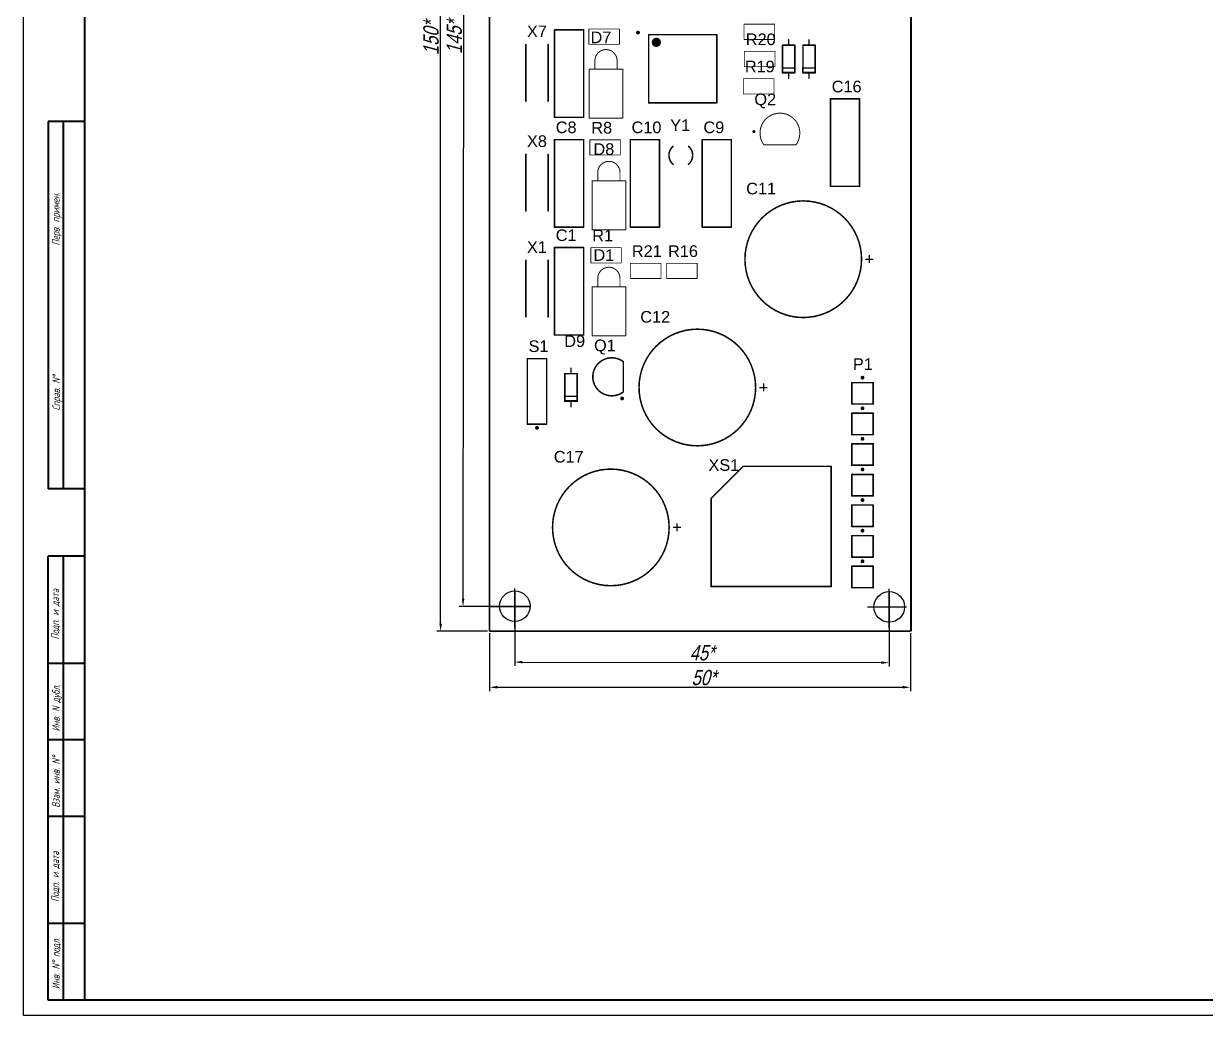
# Model space of a CAD drawing. Header units: millimetres. Extents: x 2232 to 4099, y 1467 to 2074.
# Drawn here: x 3258.2 to 3644.6, y 1467.1 to 1791.1 of the extents above; entities that cross this region are included whole.
import ezdxf

# ---------------------------------------------------------------- set-up
doc = ezdxf.new("R2010")
doc.units = ezdxf.units.MM
doc.linetypes.add('штрихпунктирная', pattern=[25.4, 12.7, -6.35, 0, -6.35])
doc.layers.get('Defpoints').update_dxf_attribs({"color": 5})
doc.layers.add('3-размеры', color=6, linetype='Continuous')
doc.layers.add('KONTUR', color=7, linetype='Continuous')
doc.layers.add('Основная', color=7, linetype='Continuous', lineweight=40)
doc.layers.add('текст', color=7, linetype='Continuous', lineweight=30)
doc.styles.add('ESKD', font='standarteskd.shx', dxfattribs={"width": 0.8, "oblique": 15})
doc.styles.get("Standard").update_dxf_attribs({"font": 'arial.ttf'})
doc.styles.add('стиль1', font='romans.shx', dxfattribs={"width": 0.75, "oblique": 15, "height": 3.5})
doc.dimstyles.new('ISO-25', dxfattribs={"dimtxt": 2.5, "dimasz": 2.5, "dimexe": 1.25, "dimexo": 0.625, "dimtad": 1, "dimtxsty": 'Standard', "dimcen": 2.5, "dimadec": 0, "dimazin": 0, "dimtfac": 1, "dimtmove": 0, "dimatfit": 3, "dimfxl": 1, "dimarcsym": 0})

# ---------------------------------------------------------------- blocks, each defined once
blk = doc.blocks.new('*D18')
at = {"layer": '3-размеры', "color": 0, "lineweight": -2, "transparency": 16777216}
for p, q in [((3418.65, 1600.04), (3418.62, 1581.21)), ((3541, 1599.86), (3540.97, 1581.04)), ((3421.12, 1582.46), (3538.47, 1582.29))]:
    blk.add_line(p, q, dxfattribs=at)
at = {"layer": '3-размеры', "color": 0, "transparency": 16777216}
for points in [[(3421.12, 1582.88), (3421.12, 1582.04), (3418.62, 1582.46)], [(3538.47, 1582.71), (3538.47, 1581.88), (3540.97, 1582.29)]]:
    blk.add_solid(points, dxfattribs=at)
at = {"layer": 'Defpoints', "color": 0, "transparency": 16777216}
for p in [(3418.65, 1600.66), (3541, 1600.49), (3540.97, 1582.29)]:
    blk.add_point(p, dxfattribs=at)
at = {"layer": '3-размеры', "color": 0, "lineweight": 30, "transparency": 16777216, "insert": (3479.8, 1585.5), "char_height": 5, "attachment_point": 5, "rotation": 359.9198, "style": 'ESKD'}
blk.add_mtext('45*', dxfattribs=at)
blk = doc.blocks.new('*D19')
at = {"layer": '3-размеры', "color": 0, "lineweight": -2, "transparency": 16777216}
for p, q in [((3410.41, 1591.94), (3410.41, 1573)), ((3547.91, 1591.94), (3547.91, 1573)), ((3412.91, 1574.25), (3545.41, 1574.25))]:
    blk.add_line(p, q, dxfattribs=at)
at = {"layer": '3-размеры', "color": 0, "transparency": 16777216}
for points in [[(3412.91, 1574.67), (3412.91, 1573.84), (3410.41, 1574.25)], [(3545.41, 1574.67), (3545.41, 1573.84), (3547.91, 1574.25)]]:
    blk.add_solid(points, dxfattribs=at)
at = {"layer": 'Defpoints', "color": 0, "transparency": 16777216}
for p in [(3410.41, 1592.57), (3547.91, 1592.57), (3547.91, 1574.25)]:
    blk.add_point(p, dxfattribs=at)
at = {"layer": '3-размеры', "color": 0, "lineweight": 30, "transparency": 16777216, "insert": (3480.41, 1577.38), "char_height": 5, "attachment_point": 5, "style": 'ESKD'}
blk.add_mtext('50*', dxfattribs=at)
blk = doc.blocks.new('*D20')
at = {"layer": '3-размеры', "color": 0, "lineweight": -2, "transparency": 16777216}
for p, q in [((3418.55, 1972.6), (3401.03, 1972.63)), ((3401.76, 1603.18), (3402.28, 1970.12)), ((3418.02, 1600.66), (3400.5, 1600.69))]:
    blk.add_line(p, q, dxfattribs=at)
at = {"layer": '3-размеры', "color": 0, "transparency": 16777216}
for points in [[(3401.86, 1970.13), (3402.69, 1970.12), (3402.28, 1972.62)], [(3401.34, 1603.18), (3402.17, 1603.18), (3401.75, 1600.68)]]:
    blk.add_solid(points, dxfattribs=at)
at = {"layer": 'Defpoints', "color": 0, "transparency": 16777216}
for p in [(3402.28, 1972.62), (3419.17, 1972.6), (3418.65, 1600.66)]:
    blk.add_point(p, dxfattribs=at)
at = {"layer": '3-размеры', "color": 0, "lineweight": 30, "transparency": 16777216, "insert": (3398.89, 1786.66), "char_height": 5, "attachment_point": 5, "rotation": 89.919, "style": 'ESKD'}
blk.add_mtext('145*', dxfattribs=at)
blk = doc.blocks.new('*D21')
at = {"layer": '3-размеры', "color": 0, "lineweight": -2, "transparency": 16777216}
for p, q in [((3409.78, 1980.07), (3393.17, 1980.07)), ((3394.42, 1595.07), (3394.42, 1977.57)), ((3409.78, 1592.57), (3393.17, 1592.57))]:
    blk.add_line(p, q, dxfattribs=at)
at = {"layer": '3-размеры', "color": 0, "transparency": 16777216}
for points in [[(3394.01, 1977.57), (3394.84, 1977.57), (3394.42, 1980.07)], [(3394.01, 1595.07), (3394.84, 1595.07), (3394.42, 1592.57)]]:
    blk.add_solid(points, dxfattribs=at)
at = {"layer": 'Defpoints', "color": 0, "transparency": 16777216}
for p in [(3394.42, 1980.07), (3410.41, 1980.07), (3410.41, 1592.57)]:
    blk.add_point(p, dxfattribs=at)
at = {"layer": '3-размеры', "color": 0, "lineweight": 30, "transparency": 16777216, "insert": (3391.3, 1786.32), "char_height": 5, "attachment_point": 5, "rotation": 90, "style": 'ESKD'}
blk.add_mtext('150*', dxfattribs=at)

msp = doc.modelspace()

# ---------------------------------------------------------------- linework, layer by layer
for p, q in [((3410.409, 1980.069), (3410.409, 1605.069)), ((3547.909, 1980.069), (3547.909, 1592.569)), ((3506.135, 1775.129), (3506.135, 1776.634)), ((3506.135, 1776.634), (3510.138, 1776.634)), ((3510.138, 1775.129), (3506.135, 1775.129)), ((3510.138, 1776.634), (3510.138, 1775.129)), ((3512.803, 1775.129), (3512.803, 1776.634)), ((3512.803, 1776.634), (3516.805, 1776.634)), ((3516.805, 1775.129), (3512.803, 1775.129)), ((3516.805, 1776.634), (3516.805, 1775.129)), ((3533.228, 1714.137), (3535.727, 1714.137)), ((3534.477, 1715.386), (3534.477, 1712.887)), ((3499.87, 1673.476), (3499.87, 1670.977)), ((3498.62, 1672.227), (3501.119, 1672.227)), ((3435.015, 1667.814), (3435.015, 1669.319)), ((3435.015, 1669.319), (3439.018, 1669.319)), ((3439.018, 1667.814), (3435.015, 1667.814)), ((3439.018, 1669.319), (3439.018, 1667.814)), ((3471.612, 1627.756), (3471.612, 1625.257)), ((3470.363, 1626.507), (3472.862, 1626.507)), ((3410.409, 1592.569), (3410.409, 1605.069)), ((3547.909, 1592.569), (3410.409, 1592.569))]:
    msp.add_line(p, q)
at = {"linetype": 'штрихпунктирная'}
for p, q in [((3418.649, 1593.794), (3418.649, 1607.717)), ((3541.014, 1593.695), (3541.014, 1607.618)), ((3410.82, 1600.661), (3425.046, 1600.661)), ((3533.901, 1600.561), (3548.127, 1600.561))]:
    msp.add_line(p, q, dxfattribs=at)
at = {"color": 0}
for p, q in [((3418.649, 1605.738), (3418.642, 1595.738)), ((3541.014, 1605.489), (3541.014, 1595.489)), ((3423.659, 1600.661), (3413.66, 1600.668)), ((3535.999, 1600.561), (3545.998, 1600.561))]:
    msp.add_line(p, q, dxfattribs=at)
for points, const_width in [([(3410.409, 1592.569), (3410.409, 1980.069)], 0.5), ([(3548.159, 1592.569), (3548.159, 1980.069)], 0.5), ([(3431.618, 1789.034), (3441.143, 1789.034)], 0.5), ([(3431.618, 1760.459), (3431.618, 1789.034)], 0.5), ([(3441.143, 1760.459), (3441.143, 1789.034)], 0.5), ([(3442.85, 1784.312), (3442.85, 1789.312)], 0.25), ([(3442.85, 1789.312), (3452.85, 1789.312)], 0.25), ([(3452.85, 1784.312), (3452.85, 1789.312)], 0.25), ([(3493.57, 1785.899), (3493.57, 1790.899)], 0.25), ([(3493.57, 1790.899), (3503.57, 1790.899)], 0.25), ([(3503.57, 1785.899), (3503.57, 1790.899)], 0.25), ([(3462.403, 1787.459), (3484.653, 1787.459)], 0.5), ([(3462.403, 1765.209), (3462.403, 1787.459)], 0.5), ([(3484.653, 1765.209), (3484.653, 1787.459)], 0.5), ([(3493.57, 1785.899), (3503.57, 1785.899)], 0.25), ([(3508.135, 1784.009), (3508.135, 1785.759)], 0.5), ([(3514.803, 1784.009), (3514.803, 1785.759)], 0.5), ([(3422.278, 1765.742), (3422.278, 1784.242)], 0.5), ([(3422.518, 1780.242), (3422.518, 1784.242)], 0.025), ([(3429.288, 1780.242), (3429.288, 1784.242)], 0.025), ([(3429.528, 1765.742), (3429.528, 1784.242)], 0.5), ([(3442.85, 1784.312), (3452.85, 1784.312)], 0.25), ([(3493.65, 1777.009), (3493.65, 1782.009)], 0.25), ([(3493.65, 1782.009), (3503.65, 1782.009)], 0.25), ([(3503.65, 1777.009), (3503.65, 1782.009)], 0.25), ([(3506.135, 1784.009), (3508.135, 1784.009)], 0.5), ([(3506.135, 1775.009), (3506.135, 1784.009)], 0.5), ([(3508.135, 1784.009), (3510.135, 1784.009)], 0.5), ([(3510.135, 1775.009), (3510.135, 1784.009)], 0.5), ([(3512.803, 1784.009), (3514.803, 1784.009)], 0.5), ([(3512.803, 1775.009), (3512.803, 1784.009)], 0.5), ([(3514.803, 1784.009), (3516.803, 1784.009)], 0.5), ([(3516.803, 1775.009), (3516.803, 1784.009)], 0.5), ([(3422.278, 1780.242), (3422.518, 1780.242)], 0.025), ([(3429.288, 1780.242), (3429.528, 1780.242)], 0.025), ([(3444.821, 1776.222), (3444.821, 1778.972)], 0.318), ([(3452.07, 1776.222), (3452.07, 1778.972)], 0.318), ([(3442.945, 1760.222), (3442.945, 1776.222)], 0.318), ([(3442.945, 1776.222), (3453.945, 1776.222)], 0.318), ([(3453.945, 1760.222), (3453.945, 1776.222)], 0.318), ([(3493.65, 1777.009), (3503.65, 1777.009)], 0.25), ([(3506.135, 1775.009), (3508.135, 1775.009)], 0.5), ([(3508.135, 1773.259), (3508.135, 1775.009)], 0.5), ([(3508.135, 1775.009), (3510.135, 1775.009)], 0.5), ([(3512.803, 1775.009), (3514.803, 1775.009)], 0.5), ([(3514.803, 1773.259), (3514.803, 1775.009)], 0.5), ([(3514.803, 1775.009), (3516.803, 1775.009)], 0.5), ([(3493.333, 1768.119), (3493.333, 1773.119)], 0.25), ([(3493.333, 1773.119), (3503.333, 1773.119)], 0.25), ([(3503.333, 1768.119), (3503.333, 1773.119)], 0.25), ([(3493.333, 1768.119), (3503.333, 1768.119)], 0.25), ([(3521.788, 1766.492), (3531.313, 1766.492)], 0.5), ([(3521.788, 1737.917), (3521.788, 1766.492)], 0.5), ([(3531.313, 1737.917), (3531.313, 1766.492)], 0.5), ([(3462.403, 1765.209), (3484.653, 1765.209)], 0.5), ([(3431.618, 1760.459), (3441.143, 1760.459)], 0.5), ([(3442.945, 1760.222), (3453.945, 1760.222)], 0.318), ([(3431.618, 1753.157), (3441.143, 1753.157)], 0.5), ([(3431.618, 1724.582), (3431.618, 1753.157)], 0.5), ([(3441.143, 1724.582), (3441.143, 1753.157)], 0.5), ([(3443.168, 1748.117), (3443.168, 1753.117)], 0.25), ([(3443.168, 1753.117), (3453.168, 1753.117)], 0.25), ([(3453.168, 1748.117), (3453.168, 1753.117)], 0.25), ([(3456.383, 1753.157), (3465.908, 1753.157)], 0.5), ([(3456.383, 1724.582), (3456.383, 1753.157)], 0.5), ([(3465.908, 1724.582), (3465.908, 1753.157)], 0.5), ([(3479.878, 1753.157), (3489.403, 1753.157)], 0.5), ([(3479.878, 1724.582), (3479.878, 1753.157)], 0.5), ([(3489.403, 1724.582), (3489.403, 1753.157)], 0.5), ([(3500.022, 1751.497), (3510.533, 1751.497)], 0.318), ([(3422.278, 1729.864), (3422.278, 1748.364)], 0.5), ([(3422.518, 1744.364), (3422.518, 1748.364)], 0.025), ([(3429.288, 1744.364), (3429.288, 1748.364)], 0.025), ([(3429.528, 1729.864), (3429.528, 1748.364)], 0.5), ([(3443.168, 1748.117), (3453.168, 1748.117)], 0.25), ([(3422.278, 1744.364), (3422.518, 1744.364)], 0.025), ([(3429.288, 1744.364), (3429.528, 1744.364)], 0.025), ([(3443.898, 1723.709), (3443.898, 1739.709)], 0.318), ([(3443.898, 1739.709), (3454.898, 1739.709)], 0.318), ([(3445.773, 1739.709), (3445.773, 1742.459)], 0.318), ([(3453.023, 1739.709), (3453.023, 1742.459)], 0.318), ([(3454.898, 1723.709), (3454.898, 1739.709)], 0.318), ([(3521.788, 1737.917), (3531.313, 1737.917)], 0.5), ([(3431.618, 1724.582), (3441.143, 1724.582)], 0.5), ([(3443.898, 1723.709), (3454.898, 1723.709)], 0.318), ([(3456.383, 1724.582), (3465.908, 1724.582)], 0.5), ([(3479.878, 1724.582), (3489.403, 1724.582)], 0.5), ([(3431.618, 1689.339), (3431.618, 1717.914)], 0.5), ([(3431.618, 1717.914), (3441.143, 1717.914)], 0.5), ([(3441.143, 1689.339), (3441.143, 1717.914)], 0.5), ([(3443.485, 1712.874), (3443.485, 1717.874)], 0.25), ([(3443.485, 1717.874), (3453.485, 1717.874)], 0.25), ([(3453.485, 1712.874), (3453.485, 1717.874)], 0.25), ([(3422.278, 1695.257), (3422.278, 1713.757)], 0.5), ([(3422.518, 1709.757), (3422.518, 1713.757)], 0.025), ([(3429.288, 1709.757), (3429.288, 1713.757)], 0.025), ([(3429.528, 1695.257), (3429.528, 1713.757)], 0.5), ([(3443.485, 1712.874), (3453.485, 1712.874)], 0.25), ([(3456.423, 1707.794), (3456.423, 1712.794)], 0.25), ([(3456.423, 1712.794), (3466.423, 1712.794)], 0.25), ([(3466.423, 1707.794), (3466.423, 1712.794)], 0.25), ([(3468.25, 1707.794), (3468.25, 1712.794)], 0.25), ([(3468.25, 1712.794), (3478.25, 1712.794)], 0.25), ([(3478.25, 1707.794), (3478.25, 1712.794)], 0.25), ([(3422.278, 1709.757), (3422.518, 1709.757)], 0.025), ([(3429.288, 1709.757), (3429.528, 1709.757)], 0.025), ([(3443.898, 1689.102), (3443.898, 1705.102)], 0.318), ([(3443.898, 1705.102), (3454.898, 1705.102)], 0.318), ([(3445.773, 1705.102), (3445.773, 1707.852)], 0.318), ([(3453.023, 1705.102), (3453.023, 1707.852)], 0.318), ([(3454.898, 1689.102), (3454.898, 1705.102)], 0.318), ([(3456.423, 1707.794), (3466.423, 1707.794)], 0.25), ([(3468.25, 1707.794), (3478.25, 1707.794)], 0.25), ([(3431.618, 1689.339), (3441.143, 1689.339)], 0.5), ([(3443.898, 1689.102), (3454.898, 1689.102)], 0.318), ([(3422.728, 1660.224), (3422.728, 1681.624)], 0.5), ([(3422.728, 1681.624), (3429.078, 1681.624)], 0.5), ([(3429.078, 1660.224), (3429.078, 1681.624)], 0.5), ([(3437.015, 1676.694), (3437.015, 1678.444)], 0.5), ([(3454.101, 1670.737), (3454.101, 1680.637)], 0.5), ([(3435.015, 1676.694), (3437.015, 1676.694)], 0.5), ([(3435.015, 1667.694), (3435.015, 1676.694)], 0.5), ([(3437.015, 1676.694), (3439.015, 1676.694)], 0.5), ([(3439.015, 1667.694), (3439.015, 1676.694)], 0.5), ([(3528.765, 1666.787), (3528.765, 1673.787)], 0.5), ([(3528.765, 1673.787), (3535.765, 1673.787)], 0.5), ([(3535.765, 1666.787), (3535.765, 1673.787)], 0.5), ([(3435.015, 1667.694), (3437.015, 1667.694)], 0.5), ([(3437.015, 1665.944), (3437.015, 1667.694)], 0.5), ([(3437.015, 1667.694), (3439.015, 1667.694)], 0.5), ([(3528.765, 1666.787), (3535.765, 1666.787)], 0.5), ([(3528.765, 1663.787), (3535.765, 1663.787)], 0.5), ([(3528.765, 1656.787), (3528.765, 1663.787)], 0.5), ([(3535.765, 1656.787), (3535.765, 1663.787)], 0.5), ([(3422.728, 1660.224), (3429.078, 1660.224)], 0.5), ([(3528.765, 1656.787), (3535.765, 1656.787)], 0.5), ([(3528.765, 1653.787), (3535.765, 1653.787)], 0.5), ([(3528.765, 1646.787), (3528.765, 1653.787)], 0.5), ([(3535.765, 1646.787), (3535.765, 1653.787)], 0.5), ([(3482.795, 1635.979), (3493.233, 1646.417)], 0.5), ([(3493.233, 1646.417), (3522.046, 1646.417)], 0.5), ([(3522.046, 1607.167), (3522.046, 1646.417)], 0.5), ([(3528.765, 1646.787), (3535.765, 1646.787)], 0.5), ([(3528.765, 1643.787), (3535.765, 1643.787)], 0.5), ([(3528.765, 1636.787), (3528.765, 1643.787)], 0.5), ([(3535.765, 1636.787), (3535.765, 1643.787)], 0.5), ([(3482.795, 1607.167), (3482.795, 1635.979)], 0.5), ([(3528.765, 1636.787), (3535.765, 1636.787)], 0.5), ([(3528.765, 1633.787), (3535.765, 1633.787)], 0.5), ([(3528.765, 1626.787), (3528.765, 1633.787)], 0.5), ([(3535.765, 1626.787), (3535.765, 1633.787)], 0.5), ([(3528.765, 1626.787), (3535.765, 1626.787)], 0.5), ([(3528.765, 1623.787), (3535.765, 1623.787)], 0.5), ([(3528.765, 1616.787), (3528.765, 1623.787)], 0.5), ([(3535.765, 1616.787), (3535.765, 1623.787)], 0.5), ([(3528.765, 1616.787), (3535.765, 1616.787)], 0.5), ([(3528.765, 1613.787), (3535.765, 1613.787)], 0.5), ([(3528.765, 1606.787), (3528.765, 1613.787)], 0.5), ([(3535.765, 1606.787), (3535.765, 1613.787)], 0.5), ([(3482.795, 1607.167), (3522.046, 1607.167)], 0.5), ([(3528.765, 1606.787), (3535.765, 1606.787)], 0.5), ([(3410.409, 1592.569), (3547.909, 1592.569)], 0.5)]:
    msp.add_lwpolyline(points, dxfattribs=dict(const_width=const_width))
for points, const_width in [([(3431.618, 1788.909, 1), (3431.618, 1789.159, 1)], 0.25), ([(3431.618, 1788.909, 1), (3431.618, 1789.159, 1)], 0.25), ([(3441.143, 1788.909, 1), (3441.143, 1789.159, 1)], 0.25), ([(3441.143, 1788.909, 1), (3441.143, 1789.159, 1)], 0.25), ([(3442.788, 1789.312, 1), (3442.913, 1789.312, 1)], 0.125), ([(3442.788, 1789.312, 1), (3442.913, 1789.312, 1)], 0.125), ([(3452.788, 1789.312, 1), (3452.913, 1789.312, 1)], 0.125), ([(3452.788, 1789.312, 1), (3452.913, 1789.312, 1)], 0.125), ([(3493.508, 1790.899, 1), (3493.633, 1790.899, 1)], 0.125), ([(3493.508, 1790.899, 1), (3493.633, 1790.899, 1)], 0.125), ([(3503.508, 1790.899, 1), (3503.633, 1790.899, 1)], 0.125), ([(3503.508, 1790.899, 1), (3503.633, 1790.899, 1)], 0.125), ([(3459.215, 1788.147, 1), (3458.59, 1788.147, 1)], 0.625), ([(3458.434, 1788.147, 1), (3458.747, 1788.147, 1)], 0.312), ([(3459.059, 1788.147, 1), (3459.372, 1788.147, 1)], 0.312), ([(3462.278, 1787.459, 1), (3462.528, 1787.459, 1)], 0.25), ([(3462.278, 1787.459, 1), (3462.528, 1787.459, 1)], 0.25), ([(3465.653, 1784.959, 1), (3464.153, 1784.959, 1)], 1.5), ([(3463.778, 1784.959, 1), (3464.528, 1784.959, 1)], 0.75), ([(3465.278, 1784.959, 1), (3466.028, 1784.959, 1)], 0.75), ([(3484.528, 1787.459, 1), (3484.778, 1787.459, 1)], 0.25), ([(3484.528, 1787.459, 1), (3484.778, 1787.459, 1)], 0.25), ([(3493.508, 1785.899, 1), (3493.633, 1785.899, 1)], 0.125), ([(3493.508, 1785.899, 1), (3493.633, 1785.899, 1)], 0.125), ([(3503.508, 1785.899, 1), (3503.633, 1785.899, 1)], 0.125), ([(3503.508, 1785.899, 1), (3503.633, 1785.899, 1)], 0.125), ([(3508.135, 1785.634, 1), (3508.135, 1785.884, 1)], 0.25), ([(3514.803, 1785.634, 1), (3514.803, 1785.884, 1)], 0.25), ([(3422.278, 1784.117, 1), (3422.278, 1784.367, 1)], 0.25), ([(3422.518, 1784.236, 1), (3422.518, 1784.248, 1)], 0.0125), ([(3429.288, 1784.236, 1), (3429.288, 1784.248, 1)], 0.0125), ([(3429.528, 1784.117, 1), (3429.528, 1784.367, 1)], 0.25), ([(3442.788, 1784.312, 1), (3442.913, 1784.312, 1)], 0.125), ([(3442.788, 1784.312, 1), (3442.913, 1784.312, 1)], 0.125), ([(3452.788, 1784.312, 1), (3452.913, 1784.312, 1)], 0.125), ([(3452.788, 1784.312, 1), (3452.913, 1784.312, 1)], 0.125), ([(3493.588, 1782.009, 1), (3493.713, 1782.009, 1)], 0.125), ([(3493.588, 1782.009, 1), (3493.713, 1782.009, 1)], 0.125), ([(3503.588, 1782.009, 1), (3503.713, 1782.009, 1)], 0.125), ([(3503.588, 1782.009, 1), (3503.713, 1782.009, 1)], 0.125), ([(3506.135, 1783.884, 1), (3506.135, 1784.134, 1)], 0.25), ([(3506.135, 1783.884, 1), (3506.135, 1784.134, 1)], 0.25), ([(3508.135, 1783.884, 1), (3508.135, 1784.134, 1)], 0.25), ([(3508.135, 1783.884, 1), (3508.135, 1784.134, 1)], 0.25), ([(3508.135, 1783.884, 1), (3508.135, 1784.134, 1)], 0.25), ([(3510.135, 1783.884, 1), (3510.135, 1784.134, 1)], 0.25), ([(3510.135, 1783.884, 1), (3510.135, 1784.134, 1)], 0.25), ([(3512.803, 1783.884, 1), (3512.803, 1784.134, 1)], 0.25), ([(3512.803, 1783.884, 1), (3512.803, 1784.134, 1)], 0.25), ([(3514.803, 1783.884, 1), (3514.803, 1784.134, 1)], 0.25), ([(3514.803, 1783.884, 1), (3514.803, 1784.134, 1)], 0.25), ([(3514.803, 1783.884, 1), (3514.803, 1784.134, 1)], 0.25), ([(3516.803, 1783.884, 1), (3516.803, 1784.134, 1)], 0.25), ([(3516.803, 1783.884, 1), (3516.803, 1784.134, 1)], 0.25), ([(3422.278, 1780.236, 1), (3422.278, 1780.248, 1)], 0.0125), ([(3422.518, 1780.236, 1), (3422.518, 1780.248, 1)], 0.0125), ([(3422.518, 1780.236, 1), (3422.518, 1780.248, 1)], 0.0125), ([(3429.288, 1780.236, 1), (3429.288, 1780.248, 1)], 0.0125), ([(3429.288, 1780.236, 1), (3429.288, 1780.248, 1)], 0.0125), ([(3429.528, 1780.236, 1), (3429.528, 1780.248, 1)], 0.0125), ([(3444.821, 1778.893, 1), (3444.821, 1779.051, 1)], 0.159), ([(3444.82, 1778.892, 1), (3444.82, 1779.051, 1)], 0.159), ([(3452.07, 1778.893, 1), (3452.07, 1779.051, 1)], 0.159), ([(3452.07, 1778.892, 1), (3452.07, 1779.051, 1)], 0.159), ([(3442.945, 1776.142, 1), (3442.945, 1776.301, 1)], 0.159), ([(3442.945, 1776.142, 1), (3442.945, 1776.301, 1)], 0.159), ([(3444.821, 1776.142, 1), (3444.821, 1776.301, 1)], 0.159), ([(3452.07, 1776.142, 1), (3452.07, 1776.301, 1)], 0.159), ([(3453.945, 1776.142, 1), (3453.945, 1776.301, 1)], 0.159), ([(3453.945, 1776.142, 1), (3453.945, 1776.301, 1)], 0.159), ([(3493.588, 1777.009, 1), (3493.713, 1777.009, 1)], 0.125), ([(3493.588, 1777.009, 1), (3493.713, 1777.009, 1)], 0.125), ([(3503.588, 1777.009, 1), (3503.713, 1777.009, 1)], 0.125), ([(3503.588, 1777.009, 1), (3503.713, 1777.009, 1)], 0.125), ([(3506.135, 1774.884, 1), (3506.135, 1775.134, 1)], 0.25), ([(3506.135, 1774.884, 1), (3506.135, 1775.134, 1)], 0.25), ([(3508.135, 1774.884, 1), (3508.135, 1775.134, 1)], 0.25), ([(3508.135, 1774.884, 1), (3508.135, 1775.134, 1)], 0.25), ([(3508.135, 1774.884, 1), (3508.135, 1775.134, 1)], 0.25), ([(3510.135, 1774.884, 1), (3510.135, 1775.134, 1)], 0.25), ([(3510.135, 1774.884, 1), (3510.135, 1775.134, 1)], 0.25), ([(3512.803, 1774.884, 1), (3512.803, 1775.134, 1)], 0.25), ([(3512.803, 1774.884, 1), (3512.803, 1775.134, 1)], 0.25), ([(3514.803, 1774.884, 1), (3514.803, 1775.134, 1)], 0.25), ([(3514.803, 1774.884, 1), (3514.803, 1775.134, 1)], 0.25), ([(3514.803, 1774.884, 1), (3514.803, 1775.134, 1)], 0.25), ([(3516.803, 1774.884, 1), (3516.803, 1775.134, 1)], 0.25), ([(3516.803, 1774.884, 1), (3516.803, 1775.134, 1)], 0.25), ([(3493.271, 1773.119, 1), (3493.395, 1773.119, 1)], 0.125), ([(3493.271, 1773.119, 1), (3493.395, 1773.119, 1)], 0.125), ([(3503.27, 1773.119, 1), (3503.395, 1773.119, 1)], 0.125), ([(3503.27, 1773.119, 1), (3503.395, 1773.119, 1)], 0.125), ([(3508.135, 1773.134, 1), (3508.135, 1773.384, 1)], 0.25), ([(3514.803, 1773.134, 1), (3514.803, 1773.384, 1)], 0.25), ([(3493.271, 1768.119, 1), (3493.395, 1768.119, 1)], 0.125), ([(3493.271, 1768.119, 1), (3493.395, 1768.119, 1)], 0.125), ([(3503.27, 1768.119, 1), (3503.395, 1768.119, 1)], 0.125), ([(3503.27, 1768.119, 1), (3503.395, 1768.119, 1)], 0.125), ([(3521.788, 1766.367, 1), (3521.788, 1766.617, 1)], 0.25), ([(3521.788, 1766.367, 1), (3521.788, 1766.617, 1)], 0.25), ([(3531.313, 1766.367, 1), (3531.313, 1766.617, 1)], 0.25), ([(3531.313, 1766.367, 1), (3531.313, 1766.617, 1)], 0.25), ([(3422.278, 1765.617, 1), (3422.278, 1765.867, 1)], 0.25), ([(3429.528, 1765.617, 1), (3429.528, 1765.867, 1)], 0.25), ([(3462.278, 1765.209, 1), (3462.528, 1765.209, 1)], 0.25), ([(3462.278, 1765.209, 1), (3462.528, 1765.209, 1)], 0.25), ([(3484.528, 1765.209, 1), (3484.778, 1765.209, 1)], 0.25), ([(3484.528, 1765.209, 1), (3484.778, 1765.209, 1)], 0.25), ([(3431.618, 1760.334, 1), (3431.618, 1760.584, 1)], 0.25), ([(3431.618, 1760.334, 1), (3431.618, 1760.584, 1)], 0.25), ([(3441.143, 1760.334, 1), (3441.143, 1760.584, 1)], 0.25), ([(3441.143, 1760.334, 1), (3441.143, 1760.584, 1)], 0.25), ([(3442.945, 1760.143, 1), (3442.945, 1760.301, 1)], 0.159), ([(3442.945, 1760.143, 1), (3442.945, 1760.301, 1)], 0.159), ([(3453.945, 1760.143, 1), (3453.945, 1760.301, 1)], 0.159), ([(3453.945, 1760.143, 1), (3453.945, 1760.301, 1)], 0.159), ([(3497.028, 1755.784, 1), (3496.528, 1755.784, 1)], 0.5), ([(3496.403, 1755.784, 1), (3496.653, 1755.784, 1)], 0.25), ([(3496.903, 1755.784, 1), (3497.153, 1755.784, 1)], 0.25), ([(3431.618, 1753.032, 1), (3431.618, 1753.282, 1)], 0.25), ([(3431.618, 1753.032, 1), (3431.618, 1753.282, 1)], 0.25), ([(3441.143, 1753.032, 1), (3441.143, 1753.282, 1)], 0.25), ([(3441.143, 1753.032, 1), (3441.143, 1753.282, 1)], 0.25), ([(3443.106, 1753.117, 1), (3443.23, 1753.117, 1)], 0.125), ([(3443.106, 1753.117, 1), (3443.23, 1753.117, 1)], 0.125), ([(3453.105, 1753.117, 1), (3453.23, 1753.117, 1)], 0.125), ([(3453.105, 1753.117, 1), (3453.23, 1753.117, 1)], 0.125), ([(3456.383, 1753.032, 1), (3456.383, 1753.282, 1)], 0.25), ([(3456.383, 1753.032, 1), (3456.383, 1753.282, 1)], 0.25), ([(3465.908, 1753.032, 1), (3465.908, 1753.282, 1)], 0.25), ([(3465.908, 1753.032, 1), (3465.908, 1753.282, 1)], 0.25), ([(3470.213, 1750.965, 1), (3470.463, 1750.965, 1)], 0.25), ([(3475.323, 1750.99, 1), (3475.573, 1750.99, 1)], 0.25), ([(3479.878, 1753.032, 1), (3479.878, 1753.282, 1)], 0.25), ([(3479.878, 1753.032, 1), (3479.878, 1753.282, 1)], 0.25), ([(3489.403, 1753.032, 1), (3489.403, 1753.282, 1)], 0.25), ([(3489.403, 1753.032, 1), (3489.403, 1753.282, 1)], 0.25), ([(3499.94, 1751.501, 1), (3500.099, 1751.501, 1)], 0.159), ([(3499.943, 1751.497, 1), (3500.102, 1751.497, 1)], 0.159), ([(3510.454, 1751.497, 1), (3510.613, 1751.497, 1)], 0.159), ([(3510.457, 1751.501, 1), (3510.616, 1751.501, 1)], 0.159), ([(3422.278, 1748.239, 1), (3422.278, 1748.489, 1)], 0.25), ([(3422.518, 1748.358, 1), (3422.518, 1748.371, 1)], 0.0125), ([(3429.288, 1748.358, 1), (3429.288, 1748.371, 1)], 0.0125), ([(3429.528, 1748.239, 1), (3429.528, 1748.489, 1)], 0.25), ([(3443.106, 1748.117, 1), (3443.23, 1748.117, 1)], 0.125), ([(3443.106, 1748.117, 1), (3443.23, 1748.117, 1)], 0.125), ([(3453.105, 1748.117, 1), (3453.23, 1748.117, 1)], 0.125), ([(3453.105, 1748.117, 1), (3453.23, 1748.117, 1)], 0.125), ([(3422.278, 1744.358, 1), (3422.278, 1744.371, 1)], 0.0125), ([(3422.518, 1744.358, 1), (3422.518, 1744.371, 1)], 0.0125), ([(3422.518, 1744.358, 1), (3422.518, 1744.371, 1)], 0.0125), ([(3429.288, 1744.358, 1), (3429.288, 1744.371, 1)], 0.0125), ([(3429.288, 1744.358, 1), (3429.288, 1744.371, 1)], 0.0125), ([(3429.528, 1744.358, 1), (3429.528, 1744.371, 1)], 0.0125), ([(3470.253, 1745.104, 1), (3470.503, 1745.104, 1)], 0.25), ([(3475.283, 1745.129, 1), (3475.533, 1745.129, 1)], 0.25), ([(3443.898, 1739.63, 1), (3443.898, 1739.789, 1)], 0.159), ([(3443.898, 1739.63, 1), (3443.898, 1739.789, 1)], 0.159), ([(3445.773, 1742.38, 1), (3445.773, 1742.539, 1)], 0.159), ([(3445.773, 1742.38, 1), (3445.773, 1742.539, 1)], 0.159), ([(3445.773, 1739.63, 1), (3445.773, 1739.789, 1)], 0.159), ([(3453.023, 1742.38, 1), (3453.023, 1742.539, 1)], 0.159), ([(3453.023, 1742.38, 1), (3453.023, 1742.539, 1)], 0.159), ([(3453.023, 1739.63, 1), (3453.023, 1739.789, 1)], 0.159), ([(3454.898, 1739.63, 1), (3454.898, 1739.789, 1)], 0.159), ([(3454.898, 1739.63, 1), (3454.898, 1739.789, 1)], 0.159), ([(3521.788, 1737.792, 1), (3521.788, 1738.042, 1)], 0.25), ([(3521.788, 1737.792, 1), (3521.788, 1738.042, 1)], 0.25), ([(3531.313, 1737.792, 1), (3531.313, 1738.042, 1)], 0.25), ([(3531.313, 1737.792, 1), (3531.313, 1738.042, 1)], 0.25), ([(3531.948, 1714.104, 1), (3493.848, 1714.104, 1)], 0.5), ([(3422.278, 1729.739, 1), (3422.278, 1729.989, 1)], 0.25), ([(3429.528, 1729.739, 1), (3429.528, 1729.989, 1)], 0.25), ([(3431.618, 1724.457, 1), (3431.618, 1724.707, 1)], 0.25), ([(3431.618, 1724.457, 1), (3431.618, 1724.707, 1)], 0.25), ([(3441.143, 1724.457, 1), (3441.143, 1724.707, 1)], 0.25), ([(3441.143, 1724.457, 1), (3441.143, 1724.707, 1)], 0.25), ([(3443.898, 1723.63, 1), (3443.898, 1723.789, 1)], 0.159), ([(3443.898, 1723.63, 1), (3443.898, 1723.789, 1)], 0.159), ([(3454.898, 1723.63, 1), (3454.898, 1723.789, 1)], 0.159), ([(3454.898, 1723.63, 1), (3454.898, 1723.789, 1)], 0.159), ([(3456.383, 1724.457, 1), (3456.383, 1724.707, 1)], 0.25), ([(3456.383, 1724.457, 1), (3456.383, 1724.707, 1)], 0.25), ([(3465.908, 1724.457, 1), (3465.908, 1724.707, 1)], 0.25), ([(3465.908, 1724.457, 1), (3465.908, 1724.707, 1)], 0.25), ([(3479.878, 1724.457, 1), (3479.878, 1724.707, 1)], 0.25), ([(3479.878, 1724.457, 1), (3479.878, 1724.707, 1)], 0.25), ([(3489.403, 1724.457, 1), (3489.403, 1724.707, 1)], 0.25), ([(3489.403, 1724.457, 1), (3489.403, 1724.707, 1)], 0.25), ([(3431.618, 1717.789, 1), (3431.618, 1718.039, 1)], 0.25), ([(3431.618, 1717.789, 1), (3431.618, 1718.039, 1)], 0.25), ([(3441.143, 1717.789, 1), (3441.143, 1718.039, 1)], 0.25), ([(3441.143, 1717.789, 1), (3441.143, 1718.039, 1)], 0.25), ([(3443.423, 1717.874, 1), (3443.548, 1717.874, 1)], 0.125), ([(3443.423, 1717.874, 1), (3443.548, 1717.874, 1)], 0.125), ([(3453.423, 1717.874, 1), (3453.548, 1717.874, 1)], 0.125), ([(3453.423, 1717.874, 1), (3453.548, 1717.874, 1)], 0.125), ([(3422.278, 1713.632, 1), (3422.278, 1713.882, 1)], 0.25), ([(3422.518, 1713.751, 1), (3422.518, 1713.763, 1)], 0.0125), ([(3429.288, 1713.751, 1), (3429.288, 1713.763, 1)], 0.0125), ([(3429.528, 1713.632, 1), (3429.528, 1713.882, 1)], 0.25), ([(3443.423, 1712.874, 1), (3443.548, 1712.874, 1)], 0.125), ([(3443.423, 1712.874, 1), (3443.548, 1712.874, 1)], 0.125), ([(3453.423, 1712.874, 1), (3453.548, 1712.874, 1)], 0.125), ([(3453.423, 1712.874, 1), (3453.548, 1712.874, 1)], 0.125), ([(3456.36, 1712.794, 1), (3456.485, 1712.794, 1)], 0.125), ([(3456.36, 1712.794, 1), (3456.485, 1712.794, 1)], 0.125), ([(3466.36, 1712.794, 1), (3466.485, 1712.794, 1)], 0.125), ([(3466.36, 1712.794, 1), (3466.485, 1712.794, 1)], 0.125), ([(3468.188, 1712.794, 1), (3468.313, 1712.794, 1)], 0.125), ([(3468.188, 1712.794, 1), (3468.313, 1712.794, 1)], 0.125), ([(3478.188, 1712.794, 1), (3478.313, 1712.794, 1)], 0.125), ([(3478.188, 1712.794, 1), (3478.313, 1712.794, 1)], 0.125), ([(3493.723, 1714.104, 1), (3493.973, 1714.104, 1)], 0.25), ([(3531.823, 1714.104, 1), (3532.073, 1714.104, 1)], 0.25), ([(3422.278, 1709.751, 1), (3422.278, 1709.763, 1)], 0.0125), ([(3422.518, 1709.751, 1), (3422.518, 1709.763, 1)], 0.0125), ([(3422.518, 1709.751, 1), (3422.518, 1709.763, 1)], 0.0125), ([(3429.288, 1709.751, 1), (3429.288, 1709.763, 1)], 0.0125), ([(3429.288, 1709.751, 1), (3429.288, 1709.763, 1)], 0.0125), ([(3429.528, 1709.751, 1), (3429.528, 1709.763, 1)], 0.0125), ([(3443.898, 1705.022, 1), (3443.898, 1705.181, 1)], 0.159), ([(3443.898, 1705.022, 1), (3443.898, 1705.181, 1)], 0.159), ([(3445.773, 1707.773, 1), (3445.773, 1707.931, 1)], 0.159), ([(3445.773, 1707.772, 1), (3445.773, 1707.931, 1)], 0.159), ([(3445.773, 1705.022, 1), (3445.773, 1705.181, 1)], 0.159), ([(3453.023, 1707.773, 1), (3453.023, 1707.931, 1)], 0.159), ([(3453.023, 1707.772, 1), (3453.023, 1707.931, 1)], 0.159), ([(3453.023, 1705.022, 1), (3453.023, 1705.181, 1)], 0.159), ([(3454.898, 1705.022, 1), (3454.898, 1705.181, 1)], 0.159), ([(3454.898, 1705.022, 1), (3454.898, 1705.181, 1)], 0.159), ([(3456.36, 1707.794, 1), (3456.485, 1707.794, 1)], 0.125), ([(3456.36, 1707.794, 1), (3456.485, 1707.794, 1)], 0.125), ([(3466.36, 1707.794, 1), (3466.485, 1707.794, 1)], 0.125), ([(3466.36, 1707.794, 1), (3466.485, 1707.794, 1)], 0.125), ([(3468.188, 1707.794, 1), (3468.313, 1707.794, 1)], 0.125), ([(3468.188, 1707.794, 1), (3468.313, 1707.794, 1)], 0.125), ([(3478.188, 1707.794, 1), (3478.313, 1707.794, 1)], 0.125), ([(3478.188, 1707.794, 1), (3478.313, 1707.794, 1)], 0.125), ([(3422.278, 1695.132, 1), (3422.278, 1695.382, 1)], 0.25), ([(3429.528, 1695.132, 1), (3429.528, 1695.382, 1)], 0.25), ([(3431.618, 1689.214, 1), (3431.618, 1689.464, 1)], 0.25), ([(3431.618, 1689.214, 1), (3431.618, 1689.464, 1)], 0.25), ([(3441.143, 1689.214, 1), (3441.143, 1689.464, 1)], 0.25), ([(3441.143, 1689.214, 1), (3441.143, 1689.464, 1)], 0.25), ([(3443.898, 1689.023, 1), (3443.898, 1689.181, 1)], 0.159), ([(3443.898, 1689.023, 1), (3443.898, 1689.181, 1)], 0.159), ([(3454.898, 1689.023, 1), (3454.898, 1689.181, 1)], 0.159), ([(3454.898, 1689.023, 1), (3454.898, 1689.181, 1)], 0.159), ([(3497.34, 1672.194, 1), (3459.24, 1672.194, 1)], 0.5), ([(3422.728, 1681.499, 1), (3422.728, 1681.749, 1)], 0.25), ([(3422.728, 1681.499, 1), (3422.728, 1681.749, 1)], 0.25), ([(3429.078, 1681.499, 1), (3429.078, 1681.749, 1)], 0.25), ([(3429.078, 1681.499, 1), (3429.078, 1681.749, 1)], 0.25), ([(3437.015, 1678.319, 1), (3437.015, 1678.569, 1)], 0.25), ([(3453.975, 1680.637, 1), (3454.225, 1680.637, 1)], 0.25), ([(3453.976, 1680.637, 1), (3454.226, 1680.637, 1)], 0.25), ([(3435.015, 1676.569, 1), (3435.015, 1676.819, 1)], 0.25), ([(3435.015, 1676.569, 1), (3435.015, 1676.819, 1)], 0.25), ([(3437.015, 1676.569, 1), (3437.015, 1676.819, 1)], 0.25), ([(3437.015, 1676.569, 1), (3437.015, 1676.819, 1)], 0.25), ([(3437.015, 1676.569, 1), (3437.015, 1676.819, 1)], 0.25), ([(3439.015, 1676.569, 1), (3439.015, 1676.819, 1)], 0.25), ([(3439.015, 1676.569, 1), (3439.015, 1676.819, 1)], 0.25), ([(3528.64, 1673.787, 1), (3528.89, 1673.787, 1)], 0.25), ([(3528.64, 1673.787, 1), (3528.89, 1673.787, 1)], 0.25), ([(3532.578, 1675.412, 1), (3531.953, 1675.412, 1)], 0.625), ([(3531.797, 1675.412, 1), (3532.109, 1675.412, 1)], 0.312), ([(3532.422, 1675.412, 1), (3532.734, 1675.412, 1)], 0.312), ([(3535.64, 1673.787, 1), (3535.89, 1673.787, 1)], 0.25), ([(3535.64, 1673.787, 1), (3535.89, 1673.787, 1)], 0.25), ([(3453.975, 1670.737, 1), (3454.225, 1670.737, 1)], 0.25), ([(3453.976, 1670.737, 1), (3454.226, 1670.737, 1)], 0.25), ([(3459.115, 1672.194, 1), (3459.365, 1672.194, 1)], 0.25), ([(3497.215, 1672.194, 1), (3497.465, 1672.194, 1)], 0.25), ([(3435.015, 1667.569, 1), (3435.015, 1667.819, 1)], 0.25), ([(3435.015, 1667.569, 1), (3435.015, 1667.819, 1)], 0.25), ([(3437.015, 1667.569, 1), (3437.015, 1667.819, 1)], 0.25), ([(3437.015, 1667.569, 1), (3437.015, 1667.819, 1)], 0.25), ([(3437.015, 1667.569, 1), (3437.015, 1667.819, 1)], 0.25), ([(3437.015, 1665.819, 1), (3437.015, 1666.069, 1)], 0.25), ([(3439.015, 1667.569, 1), (3439.015, 1667.819, 1)], 0.25), ([(3439.015, 1667.569, 1), (3439.015, 1667.819, 1)], 0.25), ([(3454.038, 1668.612, 1), (3453.413, 1668.612, 1)], 0.625), ([(3453.257, 1668.612, 1), (3453.569, 1668.612, 1)], 0.312), ([(3453.882, 1668.612, 1), (3454.194, 1668.612, 1)], 0.312), ([(3528.64, 1666.787, 1), (3528.89, 1666.787, 1)], 0.25), ([(3528.64, 1666.787, 1), (3528.89, 1666.787, 1)], 0.25), ([(3532.578, 1665.412, 1), (3531.953, 1665.412, 1)], 0.625), ([(3531.797, 1665.412, 1), (3532.109, 1665.412, 1)], 0.312), ([(3532.422, 1665.412, 1), (3532.734, 1665.412, 1)], 0.312), ([(3535.64, 1666.787, 1), (3535.89, 1666.787, 1)], 0.25), ([(3535.64, 1666.787, 1), (3535.89, 1666.787, 1)], 0.25), ([(3528.64, 1663.787, 1), (3528.89, 1663.787, 1)], 0.25), ([(3528.64, 1663.787, 1), (3528.89, 1663.787, 1)], 0.25), ([(3535.64, 1663.787, 1), (3535.89, 1663.787, 1)], 0.25), ([(3535.64, 1663.787, 1), (3535.89, 1663.787, 1)], 0.25), ([(3422.728, 1660.099, 1), (3422.728, 1660.349, 1)], 0.25), ([(3422.728, 1660.099, 1), (3422.728, 1660.349, 1)], 0.25), ([(3425.905, 1659.334, 1), (3425.905, 1658.709, 1)], 0.625), ([(3425.905, 1659.178, 1), (3425.905, 1659.491, 1)], 0.312), ([(3425.905, 1658.553, 1), (3425.905, 1658.866, 1)], 0.312), ([(3429.078, 1660.099, 1), (3429.078, 1660.349, 1)], 0.25), ([(3429.078, 1660.099, 1), (3429.078, 1660.349, 1)], 0.25), ([(3528.64, 1656.787, 1), (3528.89, 1656.787, 1)], 0.25), ([(3528.64, 1656.787, 1), (3528.89, 1656.787, 1)], 0.25), ([(3528.64, 1653.787, 1), (3528.89, 1653.787, 1)], 0.25), ([(3528.64, 1653.787, 1), (3528.89, 1653.787, 1)], 0.25), ([(3532.578, 1655.412, 1), (3531.953, 1655.412, 1)], 0.625), ([(3531.797, 1655.412, 1), (3532.109, 1655.412, 1)], 0.312), ([(3532.422, 1655.412, 1), (3532.734, 1655.412, 1)], 0.312), ([(3535.64, 1656.787, 1), (3535.89, 1656.787, 1)], 0.25), ([(3535.64, 1656.787, 1), (3535.89, 1656.787, 1)], 0.25), ([(3535.64, 1653.787, 1), (3535.89, 1653.787, 1)], 0.25), ([(3535.64, 1653.787, 1), (3535.89, 1653.787, 1)], 0.25), ([(3493.108, 1646.417, 1), (3493.358, 1646.417, 1)], 0.25), ([(3493.108, 1646.417, 1), (3493.358, 1646.417, 1)], 0.25), ([(3521.921, 1646.417, 1), (3522.171, 1646.417, 1)], 0.25), ([(3521.921, 1646.417, 1), (3522.171, 1646.417, 1)], 0.25), ([(3528.64, 1646.787, 1), (3528.89, 1646.787, 1)], 0.25), ([(3528.64, 1646.787, 1), (3528.89, 1646.787, 1)], 0.25), ([(3535.64, 1646.787, 1), (3535.89, 1646.787, 1)], 0.25), ([(3535.64, 1646.787, 1), (3535.89, 1646.787, 1)], 0.25), ([(3469.083, 1626.474, 1), (3430.983, 1626.474, 1)], 0.5), ([(3528.64, 1643.787, 1), (3528.89, 1643.787, 1)], 0.25), ([(3528.64, 1643.787, 1), (3528.89, 1643.787, 1)], 0.25), ([(3532.578, 1645.412, 1), (3531.953, 1645.412, 1)], 0.625), ([(3531.797, 1645.412, 1), (3532.109, 1645.412, 1)], 0.312), ([(3532.422, 1645.412, 1), (3532.734, 1645.412, 1)], 0.312), ([(3535.64, 1643.787, 1), (3535.89, 1643.787, 1)], 0.25), ([(3535.64, 1643.787, 1), (3535.89, 1643.787, 1)], 0.25), ([(3482.67, 1635.979, 1), (3482.92, 1635.979, 1)], 0.25), ([(3482.67, 1635.979, 1), (3482.92, 1635.979, 1)], 0.25), ([(3528.64, 1636.787, 1), (3528.89, 1636.787, 1)], 0.25), ([(3528.64, 1636.787, 1), (3528.89, 1636.787, 1)], 0.25), ([(3532.578, 1635.412, 1), (3531.953, 1635.412, 1)], 0.625), ([(3531.797, 1635.412, 1), (3532.109, 1635.412, 1)], 0.312), ([(3532.422, 1635.412, 1), (3532.734, 1635.412, 1)], 0.312), ([(3535.64, 1636.787, 1), (3535.89, 1636.787, 1)], 0.25), ([(3535.64, 1636.787, 1), (3535.89, 1636.787, 1)], 0.25), ([(3528.64, 1633.787, 1), (3528.89, 1633.787, 1)], 0.25), ([(3528.64, 1633.787, 1), (3528.89, 1633.787, 1)], 0.25), ([(3535.64, 1633.787, 1), (3535.89, 1633.787, 1)], 0.25), ([(3535.64, 1633.787, 1), (3535.89, 1633.787, 1)], 0.25), ([(3528.64, 1626.787, 1), (3528.89, 1626.787, 1)], 0.25), ([(3528.64, 1626.787, 1), (3528.89, 1626.787, 1)], 0.25), ([(3535.64, 1626.787, 1), (3535.89, 1626.787, 1)], 0.25), ([(3535.64, 1626.787, 1), (3535.89, 1626.787, 1)], 0.25), ([(3430.858, 1626.474, 1), (3431.108, 1626.474, 1)], 0.25), ([(3468.958, 1626.474, 1), (3469.208, 1626.474, 1)], 0.25), ([(3528.64, 1623.787, 1), (3528.89, 1623.787, 1)], 0.25), ([(3528.64, 1623.787, 1), (3528.89, 1623.787, 1)], 0.25), ([(3532.578, 1625.412, 1), (3531.953, 1625.412, 1)], 0.625), ([(3531.797, 1625.412, 1), (3532.109, 1625.412, 1)], 0.312), ([(3532.422, 1625.412, 1), (3532.734, 1625.412, 1)], 0.312), ([(3535.64, 1623.787, 1), (3535.89, 1623.787, 1)], 0.25), ([(3535.64, 1623.787, 1), (3535.89, 1623.787, 1)], 0.25), ([(3528.64, 1616.787, 1), (3528.89, 1616.787, 1)], 0.25), ([(3528.64, 1616.787, 1), (3528.89, 1616.787, 1)], 0.25), ([(3532.578, 1615.412, 1), (3531.953, 1615.412, 1)], 0.625), ([(3531.797, 1615.412, 1), (3532.109, 1615.412, 1)], 0.312), ([(3532.422, 1615.412, 1), (3532.734, 1615.412, 1)], 0.312), ([(3535.64, 1616.787, 1), (3535.89, 1616.787, 1)], 0.25), ([(3535.64, 1616.787, 1), (3535.89, 1616.787, 1)], 0.25), ([(3528.64, 1613.787, 1), (3528.89, 1613.787, 1)], 0.25), ([(3528.64, 1613.787, 1), (3528.89, 1613.787, 1)], 0.25), ([(3535.64, 1613.787, 1), (3535.89, 1613.787, 1)], 0.25), ([(3535.64, 1613.787, 1), (3535.89, 1613.787, 1)], 0.25), ([(3482.67, 1607.167, 1), (3482.92, 1607.167, 1)], 0.25), ([(3482.67, 1607.167, 1), (3482.92, 1607.167, 1)], 0.25), ([(3521.921, 1607.167, 1), (3522.171, 1607.167, 1)], 0.25), ([(3521.921, 1607.167, 1), (3522.171, 1607.167, 1)], 0.25), ([(3528.64, 1606.787, 1), (3528.89, 1606.787, 1)], 0.25), ([(3528.64, 1606.787, 1), (3528.89, 1606.787, 1)], 0.25), ([(3535.642, 1606.761, 1), (3535.892, 1606.761, 1)], 0.25)]:
    msp.add_lwpolyline(points, format="xyb", close=True, dxfattribs=dict(const_width=const_width))
for points, const_width in [([(3444.82, 1778.972, -1), (3452.07, 1778.972)], 0.318), ([(3500.019, 1751.501, -1.9626105), (3510.537, 1751.501)], 0.318), ([(3470.378, 1745.104, -0.4572078), (3470.338, 1750.965)], 0.5), ([(3475.448, 1750.99, -0.4572078), (3475.408, 1745.129)], 0.5), ([(3445.773, 1742.459, -1), (3453.023, 1742.459)], 0.318), ([(3445.773, 1707.852, -1), (3453.023, 1707.852)], 0.318), ([(3454.1, 1670.737, -2.0121497), (3454.1, 1680.637)], 0.5)]:
    msp.add_lwpolyline(points, format="xyb", dxfattribs=dict(const_width=const_width))
for centre in [(3418.659, 1600.738), (3540.998, 1600.489)]:
    msp.add_circle(centre, 5)
at = {"layer": 'KONTUR'}
for p, q in [((3258.169, 1467.057), (3258.169, 2061.057)), ((4099.169, 1467.057), (3258.169, 1467.057))]:
    msp.add_line(p, q, dxfattribs=at)
at = {"layer": 'Основная'}
for p, q in [((3278.169, 1512.057), (3278.169, 2056.057)), ((3266.169, 1759.057), (3266.169, 1639.057)), ((3278.169, 1759.057), (3266.169, 1759.057)), ((3271.169, 1639.057), (3271.169, 1759.057)), ((3278.169, 1639.057), (3266.169, 1639.057)), ((3266.169, 1472.057), (3266.169, 1617.057)), ((3278.169, 1617.057), (3266.169, 1617.057)), ((3271.169, 1472.057), (3271.169, 1617.057)), ((3278.169, 1582.057), (3266.169, 1582.057)), ((3278.169, 1557.057), (3266.169, 1557.057)), ((3278.169, 1532.057), (3266.169, 1532.057)), ((3278.169, 1472.057), (3278.169, 1512.057)), ((3278.169, 1497.057), (3266.169, 1497.057)), ((4094.169, 1472.057), (3266.169, 1472.057))]:
    msp.add_line(p, q, dxfattribs=at)

# ---------------------------------------------------------------- texts
for s, p in [('X7', (3422.633, 1786.653)), ('D7', (3443.397, 1784.685)), ('R20', (3494.134, 1784.05)), ('R19', (3493.816, 1775.16)), ('C16', (3522.201, 1768.619)), ('Q2', (3496.928, 1764.428)), ('C8', (3432.031, 1755.284)), ('R8', (3443.651, 1755.157)), ('C10', (3456.796, 1755.284)), ('Y1', (3469.432, 1755.983)), ('C9', (3480.291, 1755.284)), ('X8', (3422.633, 1750.776)), ('D8', (3444.35, 1748.172)), ('C11', (3494.261, 1735.282)), ('C1', (3432.031, 1720.042)), ('R1', (3443.969, 1719.915)), ('X1', (3422.633, 1716.168)), ('D1', (3444.35, 1713.565)), ('R21', (3456.906, 1714.835)), ('R16', (3468.734, 1714.835)), ('C12', (3459.653, 1693.372)), ('D9', (3434.825, 1685.434)), ('S1', (3423.141, 1683.783)), ('Q1', (3444.54, 1684.037)), ('P1', (3529.122, 1677.939)), ('C17', (3431.396, 1647.652)), ('XS1', (3481.939, 1644.961))]:
    msp.add_text(s, height=3.81).set_placement(p)
at = {"layer": 'текст', "style": 'стиль1', "oblique": 15, "width": 0.75}
for s, p in [('Перв. примен.', (3269.922, 1718.57)), ('Справ. N%%d', (3270.077, 1664.684)), ('Подп. и дата', (3269.743, 1589.827)), ('Инв. N дубл.', (3269.988, 1559.803)), ('Взам. инв. N%%d', (3269.988, 1534.875)), ('Подп. и дата', (3269.693, 1504.091)), ('Инв. N%%d подл.', (3269.988, 1475.624))]:
    msp.add_text(s, height=2.5, rotation=90, dxfattribs=at).set_placement(p)

# ---------------------------------------------------------------- dimensions: what is measured, and where the dimension line sits
at = {"layer": '3-размеры', "lineweight": 30}
dim = msp.add_linear_dim(base=(3394.423, 1980.069), p1=(3410.409, 1592.569), p2=(3410.409, 1980.069), angle=90, text='150*', dimstyle='ISO-25', override={"dimtxt": 5, "dimtxsty": 'ESKD'}, dxfattribs=at)
dim.commit()
dim.dimension.update_dxf_attribs({"geometry": '*D21', "text_midpoint": (3391.298, 1786.319)})
for p2, distance, text, picture, middle in [((3419.175, 1972.601), 16.894, '145*', '*D20', (3398.893, 1786.659)), ((3540.998, 1600.489), -18.198, '45*', '*D18', (3479.803, 1585.501))]:
    dim = msp.add_aligned_dim(p1=(3418.649, 1600.661), p2=p2, distance=distance, text=text, dimstyle='ISO-25', override={"dimtxt": 5, "dimtxsty": 'ESKD'}, dxfattribs=at)
    dim.commit()
    dim.dimension.update_dxf_attribs({"geometry": picture, "text_midpoint": middle})
dim = msp.add_linear_dim(base=(3547.909, 1574.254), p1=(3410.409, 1592.569), p2=(3547.909, 1592.569), text='50*', dimstyle='ISO-25', override={"dimtxt": 5, "dimtxsty": 'ESKD'}, dxfattribs=at)
dim.commit()
dim.dimension.update_dxf_attribs({"geometry": '*D19', "text_midpoint": (3480.41, 1574.254), "dimtype": 160})

doc.saveas('drawing.dxf')
